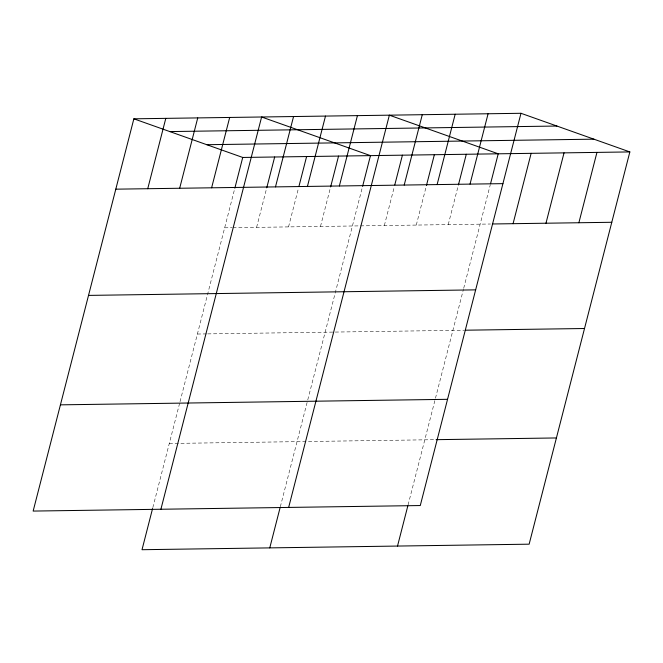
<?xml version="1.0" encoding="UTF-8"?>
<svg xmlns="http://www.w3.org/2000/svg" width="663" height="663" viewBox="0 0 663 663"><rect width="100%" height="100%" fill="white"/><g stroke="black" fill="none" stroke-linecap="round" stroke-linejoin="round"><path stroke-width="0.5" stroke-dasharray="3.31 2.49" d="M152.822 507.618L179.764 402.69M180.021 401.695L234.586 189.162M256.606 227.351L266.775 187.72M288.538 226.895L298.458 188.251M320.478 226.439L330.655 186.809M280.316 506.797L307.516 400.866M307.765 399.872L362.338 187.339M384.349 225.528L394.278 186.883M416.289 225.072L426.21 186.427M448.229 224.616L458.15 185.971M408.068 504.974L463.437 289.3M463.694 288.297L490.338 184.521M224.666 227.807L231.876 227.707M232.904 227.691L490.446 224.011M197.392 334.036L206.665 333.903M207.693 333.887L464.199 330.224M169.289 443.481L435.069 439.685"/><path stroke-width="0.99" d="M520.985 113.29L133.86 118.818L33.15 511.074L420.276 505.546L520.985 113.29L629.85 151.926L529.14 544.182L142.015 549.71L152.565 508.62M147.741 188.715L165.8 118.362M179.673 188.259L197.74 117.906M211.613 187.803L229.68 117.45M234.843 188.176L242.724 157.454L629.85 151.926M160.902 509.25L261.612 116.995L370.476 155.631L362.595 186.353M266.775 187.72L274.664 156.998M275.485 186.891L293.552 116.539M298.972 186.27L306.604 156.543M307.425 186.436L325.492 116.083M330.655 186.809L338.544 156.087M339.365 185.98L357.423 115.627M269.766 547.887L280.059 507.8M288.654 507.427L389.363 115.171L498.228 153.808L490.595 183.535M394.783 184.902L402.416 155.175M404.206 185.052L422.273 114.699M426.466 185.433L434.356 154.719M437.116 184.579L455.174 114.227M458.406 184.977L466.288 154.264M470.017 184.107L488.084 113.763M397.518 546.063L407.803 505.977M513.071 223.688L531.138 153.335M545.972 223.216L564.039 152.863M578.882 222.743L596.949 152.399M169.786 131.572L556.912 126.036M206.806 144.708L593.924 139.172M115.801 189.17L502.927 183.643M492.501 223.978L611.783 222.279M88.527 295.4L475.644 289.864M465.227 330.207L584.509 328.508M60.424 404.844L447.55 399.317M436.097 439.668L556.414 437.953M133.86 118.818L242.724 157.454"/></g></svg>
